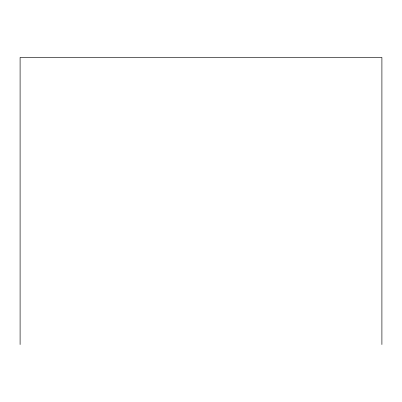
<?xml version="1.0" encoding="UTF-8"?>
<svg xmlns="http://www.w3.org/2000/svg" width="402" height="402" viewBox="0 0 402 402"><rect width="100%" height="100%" fill="white"/><g stroke="black" fill="none" stroke-linecap="round" stroke-linejoin="round"><path stroke-width="0.6" d="M381.9 344.569L381.9 57.431L20.1 57.431L20.1 344.569"/></g></svg>
